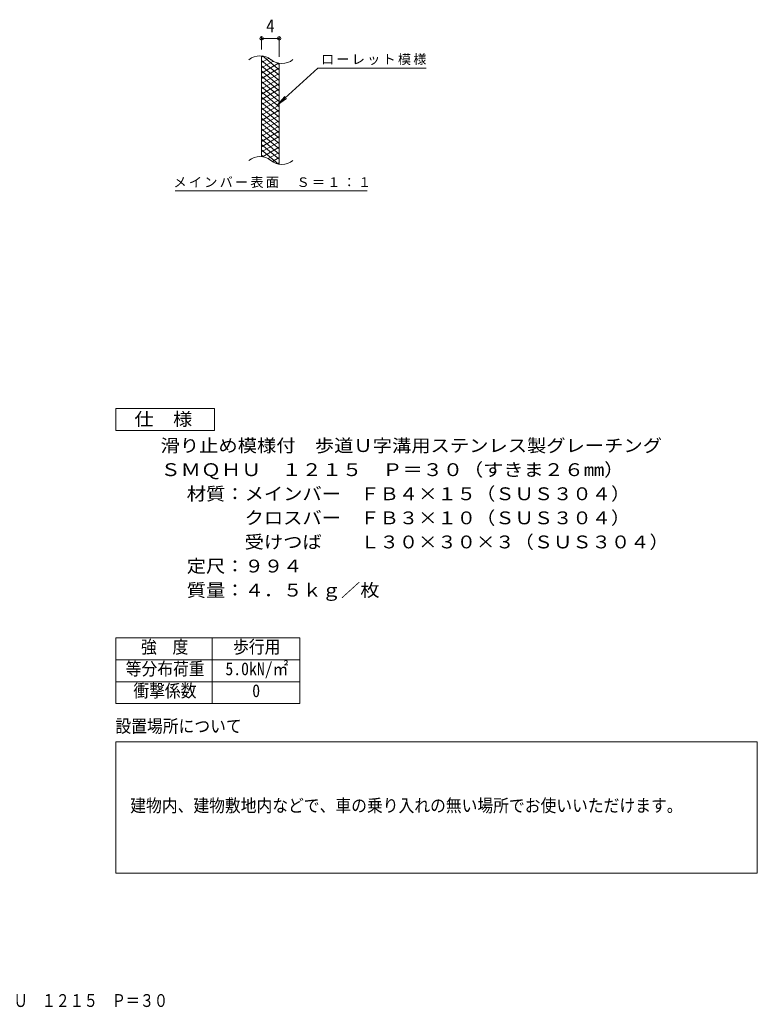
# Model space of a CAD drawing. Units: millimetres at full size, sheet at 1:10, with parts at other scales. Extents: x -1573 to 1792, y -1355 to 1055.
# Drawn here: x 109 to 1792, y -1355 to 905 of the extents above; entities that cross this region are included whole.
import ezdxf
from ezdxf.enums import TextEntityAlignment as Align

# ---------------------------------------------------------------- set-up
doc = ezdxf.new("R2010")
doc.units = ezdxf.units.MM
doc.header["$LTSCALE"] = 10
doc.header["$PDMODE"] = 32
doc.header["$PDSIZE"] = 8
for name, color, linetype, lineweight in [('A-4', 2, 'Continuous', 9), ('A-5', 7, 'Continuous', 9), ('C-2', 3, 'Continuous', 9), ('C-4', 7, 'Continuous', 9), ('C-5', 7, 'Continuous', 9), ('C-9', 6, 'Continuous', 5)]:
    doc.layers.add(name, color=color, linetype=linetype, lineweight=lineweight)
doc.layers.add('F-5', color=2, linetype='Continuous')
doc.styles.add('ＭＳ ゴシック', font='')
doc.styles.get('ＭＳ ゴシック').set_extended_font_data('MS Gothic')

msp = doc.modelspace()

# ---------------------------------------------------------------- linework, layer by layer
at = {"layer": 'A-4'}
for p, q in [((328.38, -505.68), (748.38, -505.68)), ((328.38, -505.68), (328.38, -655.68)), ((548.38, -505.68), (548.38, -655.68)), ((748.38, -505.68), (748.38, -655.68)), ((328.38, -555.68), (748.38, -555.68)), ((328.38, -605.68), (748.38, -605.68)), ((328.38, -655.68), (748.38, -655.68)), ((328.38, -1042.29), (328.38, -742.62))]:
    msp.add_line(p, q, dxfattribs=at)
msp.add_lwpolyline([(328.38, -742.62), (1791.82, -742.62), (1791.82, -1042.29), (328.38, -1042.29)], dxfattribs=at)
at = {"layer": 'A-5'}
msp.add_lwpolyline([(328.38, -32.24), (328.38, 17.77), (553.38, 17.77), (553.38, -32.24)], close=True, dxfattribs=at)
at = {"layer": 'C-2'}
for p, q in [((661.14, 592.58), (661.14, 822.58)), ((701.14, 575.37), (701.14, 805.37))]:
    msp.add_line(p, q, dxfattribs=at)
for centre, start, end in [((657.17, 783.32), 50.82628, 129.17371), ((707.34, 844.9), 230.82628, 309.17371), ((657.17, 553.32), 50.82628, 129.17371), ((707.34, 614.9), 230.82628, 309.17371)]:
    msp.add_arc(centre, 39.71, start, end, dxfattribs=at)
at = {"layer": 'C-4'}
for p, q in [((661.14, 837.58), (661.14, 865.8)), ((661.14, 862.8), (701.14, 862.8)), ((701.14, 820.37), (701.14, 865.8))]:
    msp.add_line(p, q, dxfattribs=at)
for p in [(661.14, 862.8), (701.14, 862.8)]:
    msp.add_point(p, dxfattribs=at)
at = {"layer": 'C-5'}
for p, q in [((789.46, 794.47), (1036.53, 794.47)), ((697.48, 711.34), (718.06, 725.54)), ((463.51, 514.41), (901.55, 514.41))]:
    msp.add_line(p, q, dxfattribs=at)
msp.add_lwpolyline([(789.46, 794.47), (697.48, 711.34), (713.68, 730.38)], dxfattribs=at)
at = {"layer": 'C-9'}
for p, q in [((665.67, 822.12), (661.14, 819.5)), ((677.92, 817.19), (661.14, 807.5)), ((701.14, 790.76), (663.22, 822.57)), ((701.14, 778.76), (661.14, 812.32)), ((687.31, 810.61), (661.14, 795.5)), ((699.91, 805.89), (661.14, 783.5)), ((701.14, 766.76), (661.14, 800.32)), ((701.14, 794.59), (661.14, 771.5)), ((701.14, 802.76), (696.42, 806.72)), ((701.14, 754.76), (661.14, 788.32)), ((701.14, 782.59), (661.14, 759.5)), ((701.14, 742.76), (661.14, 776.32)), ((701.14, 770.59), (661.14, 747.5)), ((701.14, 730.76), (661.14, 764.32)), ((701.14, 758.59), (661.14, 735.5)), ((701.14, 718.76), (661.14, 752.32)), ((701.14, 746.59), (661.14, 723.5)), ((701.14, 706.76), (661.14, 740.32)), ((701.14, 734.59), (661.14, 711.5)), ((701.14, 694.76), (661.14, 728.32)), ((701.14, 722.59), (661.14, 699.5)), ((701.14, 682.76), (661.14, 716.32)), ((701.14, 710.59), (661.14, 687.5)), ((701.14, 670.76), (661.14, 704.32)), ((701.14, 698.59), (661.14, 675.5)), ((701.14, 658.76), (661.14, 692.32)), ((701.14, 686.59), (661.14, 663.5)), ((701.14, 646.76), (661.14, 680.32)), ((701.14, 674.59), (661.14, 651.5)), ((701.14, 634.76), (661.14, 668.32)), ((701.14, 662.59), (661.14, 639.5)), ((701.14, 622.76), (661.14, 656.32)), ((701.14, 650.59), (661.14, 627.5)), ((701.14, 610.76), (661.14, 644.32)), ((701.14, 638.59), (661.14, 615.5)), ((701.14, 598.76), (661.14, 632.32)), ((701.14, 626.59), (661.14, 603.5)), ((701.14, 586.76), (661.14, 620.32)), ((701.14, 614.59), (663.05, 592.6)), ((699.76, 575.91), (661.14, 608.32)), ((666.33, 591.97), (661.14, 596.32)), ((701.14, 602.59), (676.19, 588.19)), ((701.14, 590.59), (685.64, 581.64)), ((701.14, 578.59), (697.42, 576.44))]:
    msp.add_line(p, q, dxfattribs=at)

# ---------------------------------------------------------------- texts
at = {"layer": 'A-5', "color": 2, "style": 'ＭＳ ゴシック'}
for s, width, p in [('仕\u3000様', 1.1, (370.92, -29.8)), ('滑り止め模様付\u3000歩道Ｕ字溝用ステンレス製グレーチング', 1.1, (430.47, -90.16)), ('ＳＭＱＨＵ\u3000１２１５\u3000Ｐ＝３０（すきま２６mm）', 1.15, (430.47, -145.16)), ('材質：メインバー\u3000ＦＢ４×１５（ＳＵＳ３０４）', 1.1, (490.18, -200.16)), ('\u3000\u3000\u3000クロスバー\u3000ＦＢ３×１０（ＳＵＳ３０４）', 1.1, (490.18, -255.16)), ('\u3000\u3000\u3000受けつば\u3000\u3000Ｌ３０×３０×３（ＳＵＳ３０４）', 1.1, (490.18, -310.16)), ('定尺：９９４', 1.1, (490.18, -365.16)), ('質量：４．５ｋｇ／枚', 1.1, (490.18, -420.16))]:
    msp.add_text(s, height=29.33, dxfattribs=dict(at, width=width)).set_placement(p, align=Align.BOTTOM_LEFT)
at = {"layer": 'A-5', "style": 'ＭＳ ゴシック', "width": 0.9}
for s, p in [('強\u3000度', (385.88, -549.68)), ('歩行用', (595.88, -549.68)), ('等分布荷重', (350.88, -599.68)), ('5.0kN/㎡', (578.38, -599.68)), ('衝撃係数', (368.38, -649.68)), ('0', (639.63, -649.68)), ('設置場所について', (327.5, -730.49)), ('建物内、建物敷地内などで、車の乗り入れの無い場所でお使いいただけます。', (361.33, -911.81))]:
    msp.add_text(s, height=29.33, dxfattribs=at).set_placement(p, align=Align.BOTTOM_LEFT)
at = {"layer": 'C-4', "color": 2, "style": 'ＭＳ ゴシック'}
msp.add_text('4', height=29.33, dxfattribs=at).set_placement((671.14, 867.8), align=Align.BOTTOM_LEFT)
at = {"layer": 'C-5', "char_height": 21.99, "attachment_point": 7, "style": 'ＭＳ ゴシック'}
for s, insert in [('\\T1.17;ローレット模様', (796.53, 801.55)), ('\\T1.17;メインバー表面\u3000Ｓ＝１：１', (459.95, 521.11))]:
    msp.add_mtext(s, dxfattribs=dict(at, insert=insert))
at = {"layer": 'F-5', "style": 'ＭＳ ゴシック', "width": 0.8}
msp.add_text('滑り止め模様付\u3000歩道Ｕ字溝用ステンレス製グレーチング ＳＭＱＨＵ\u3000１２１５\u3000Ｐ＝３０', height=29.33, dxfattribs=at).set_placement((-880.8, -1356.84), align=Align.BOTTOM_LEFT)

doc.saveas('drawing.dxf')
